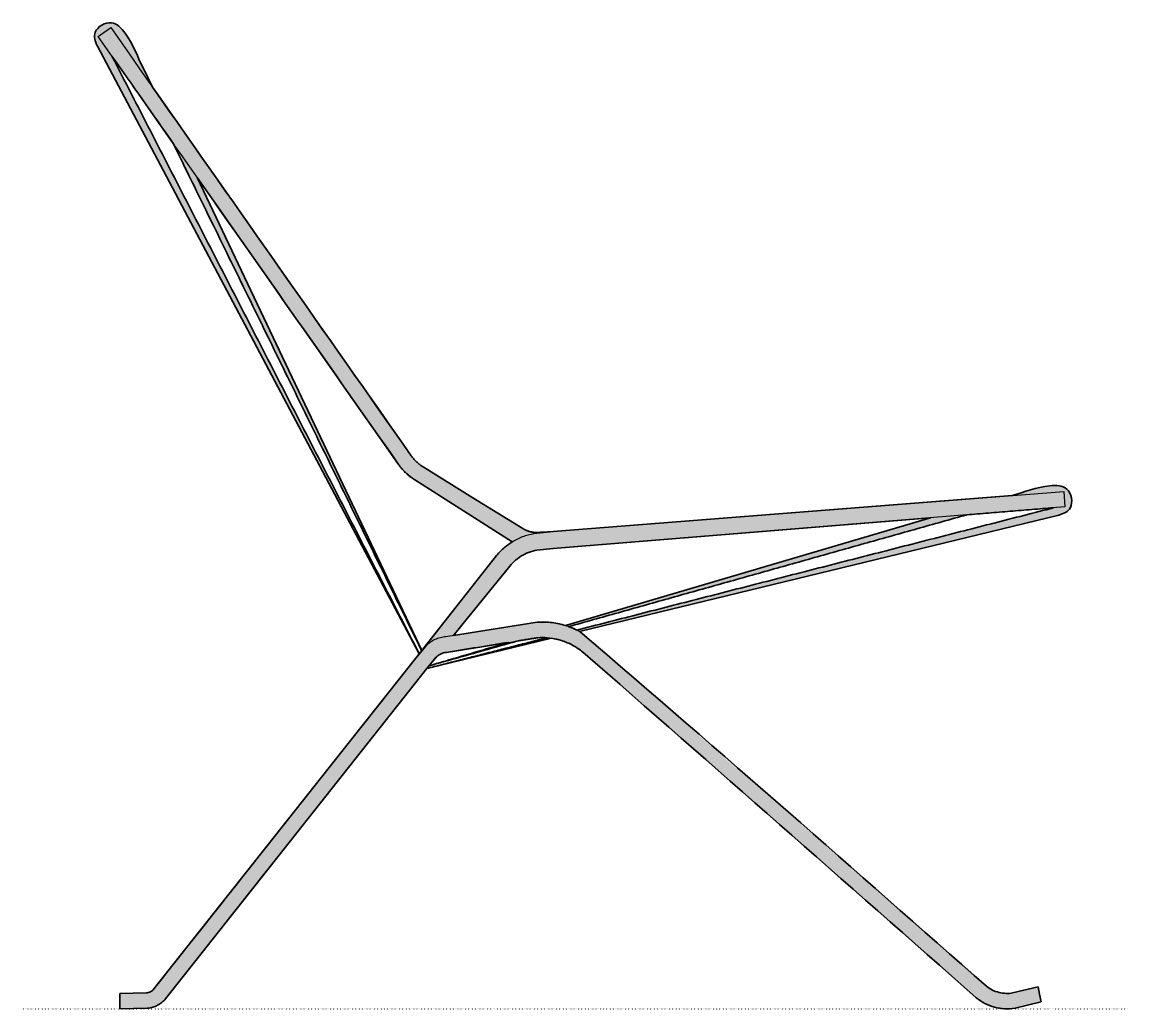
# Model space of a CAD drawing. Header units: millimetres. Extents: x 0 to 1866, y -1115 to 739.
# Drawn here: x 1037 to 1866, y 0 to 739 of the extents above; entities that cross this region are included whole.
import ezdxf

# ---------------------------------------------------------------- set-up
doc = ezdxf.new("R2010")
doc.units = ezdxf.units.MM
doc.linetypes.add('Dots', pattern=[1, 0, -1])
doc.layers.add('Blocks', color=7, linetype='Continuous')
doc.layers.add('Blocks$Fill', color=7, linetype='Continuous', true_color=0xffffff)
for name, color, linetype, lineweight, true_color in [('Blocks$Inner', 7, 'Continuous', 25, 0x007f00), ('Blocks$Outline', 7, 'Continuous', 35, 0xff3f3f), ('Groud', 7, 'Dots', 25, 0x243775)]:
    doc.layers.add(name, color=color, linetype=linetype, lineweight=lineweight, true_color=true_color)

# ---------------------------------------------------------------- blocks, each defined once
blk = doc.blocks.new('PK25 Lounge Chair SIde')
at = {"layer": 'Blocks$Fill'}
h = blk.add_hatch(color=256, dxfattribs=at)
h.paths.add_polyline_path([(742.08, 384.47), (398, 357.62), (389.36, 356.99), (388.88, 356.92), (388.4, 356.86), (387.92, 356.82), (387.44, 356.78), (386.96, 356.76), (386.48, 356.75), (386, 356.75), (385.52, 356.75), (385.05, 356.77), (384.57, 356.8), (384.1, 356.84), (383.63, 356.9), (383.17, 356.96), (382.71, 357.03), (382.25, 357.11), (381.79, 357.2), (381.34, 357.3), (380.9, 357.4), (380.46, 357.52), (380.02, 357.65), (379.59, 357.78), (379.17, 357.92), (378.75, 358.07), (378.33, 358.23), (377.93, 358.39), (377.53, 358.57), (377.13, 358.75), (376.75, 358.93), (376.36, 359.12), (375.99, 359.32), (375.62, 359.52), (375.27, 359.73), (337.9, 382.84), (300.53, 405.96), (299.89, 406.36), (299.25, 406.79), (298.63, 407.23), (298.02, 407.69), (297.41, 408.16), (296.82, 408.65), (296.24, 409.15), (295.68, 409.67), (295.12, 410.2), (294.58, 410.75), (294.06, 411.3), (293.55, 411.87), (293.05, 412.46), (292.57, 413.05), (292.11, 413.65), (291.66, 414.27), (97.71, 690.51), (90.63, 705.02), (82.98, 721.32), (82.13, 722.95), (81.24, 724.57), (80.3, 726.18), (79.31, 727.78), (78.26, 729.36), (77.16, 730.94), (76.64, 731.64), (76.11, 732.34), (75.56, 733.02), (74.99, 733.69), (74.41, 734.33), (74.12, 734.65), (73.82, 734.95), (73.51, 735.25), (73.21, 735.54), (72.89, 735.83), (72.57, 736.1), (72.25, 736.36), (71.93, 736.61), (71.59, 736.85), (71.26, 737.08), (70.92, 737.3), (70.57, 737.51), (70.4, 737.6), (70.22, 737.7), (70.04, 737.79), (69.86, 737.87), (69.68, 737.96), (69.5, 738.04), (69.32, 738.11), (69.14, 738.19), (68.95, 738.25), (68.76, 738.32), (68.58, 738.38), (68.39, 738.43), (68.2, 738.49), (68, 738.53), (67.81, 738.58), (67.61, 738.62), (67.42, 738.65), (67.22, 738.68), (67.02, 738.71), (66.82, 738.73), (66.6, 738.74), (66.38, 738.75), (66.16, 738.76), (65.94, 738.76), (65.71, 738.76), (65.49, 738.75), (65.26, 738.73), (65.03, 738.71), (64.8, 738.69), (64.57, 738.66), (64.35, 738.62), (64.12, 738.58), (63.89, 738.54), (63.66, 738.49), (63.43, 738.43), (63.2, 738.37), (62.97, 738.31), (62.74, 738.24), (62.51, 738.17), (62.28, 738.09), (62.05, 738.01), (61.83, 737.93), (61.38, 737.75), (60.94, 737.55), (60.5, 737.34), (60.07, 737.11), (59.64, 736.87), (59.23, 736.61), (58.83, 736.34), (58.43, 736.06), (58.24, 735.92), (58.05, 735.77), (57.87, 735.62), (57.68, 735.47), (57.5, 735.31), (57.33, 735.15), (57.16, 734.99), (56.99, 734.83), (56.83, 734.66), (56.67, 734.49), (56.51, 734.32), (56.36, 734.15), (56.21, 733.97), (56.07, 733.79), (55.93, 733.61), (55.8, 733.43), (55.67, 733.25), (55.55, 733.06), (55.43, 732.88), (55.32, 732.69), (55.22, 732.5), (55.12, 732.31), (55.02, 732.11), (54.93, 731.92), (54.85, 731.72), (54.77, 731.52), (54.72, 731.37), (54.66, 731.22), (54.62, 731.07), (54.57, 730.91), (54.53, 730.76), (54.49, 730.61), (54.46, 730.45), (54.43, 730.29), (54.4, 730.14), (54.38, 729.98), (54.36, 729.82), (54.34, 729.67), (54.32, 729.51), (54.31, 729.35), (54.3, 729.19), (54.29, 729.03), (54.29, 728.71), (54.29, 728.39), (54.31, 728.06), (54.34, 727.74), (54.37, 727.41), (54.42, 727.08), (54.48, 726.76), (54.54, 726.43), (54.61, 726.1), (54.69, 725.77), (54.78, 725.44), (54.87, 725.11), (54.97, 724.78), (55.08, 724.45), (55.31, 723.79), (55.56, 723.14), (55.83, 722.49), (56.11, 721.84), (56.41, 721.2), (297.52, 265.93), (294.79, 262.49), (98.84, 14.92), (98.7, 14.76), (98.56, 14.6), (98.41, 14.45), (98.26, 14.3), (98.1, 14.15), (97.94, 14.01), (97.78, 13.87), (97.61, 13.73), (97.44, 13.6), (97.27, 13.47), (97.09, 13.34), (96.91, 13.22), (96.72, 13.11), (96.54, 12.99), (96.35, 12.89), (96.16, 12.78), (95.96, 12.68), (95.77, 12.59), (95.57, 12.5), (95.37, 12.42), (95.17, 12.34), (94.96, 12.26), (94.76, 12.19), (94.55, 12.13), (94.37, 12.07), (94.19, 12.02), (94, 11.98), (93.82, 11.94), (93.64, 11.9), (93.47, 11.87), (93.29, 11.84), (93.12, 11.82), (73.12, 11.5), (73.22, 5.75), (73.32, 0), (93.61, 0.32), (93.87, 0.32), (94.13, 0.35), (94.61, 0.41), (95.09, 0.48), (95.57, 0.56), (96.04, 0.65), (96.51, 0.75), (96.98, 0.86), (97.45, 0.99), (97.91, 1.12), (98.38, 1.27), (98.84, 1.43), (99.3, 1.6), (99.76, 1.78), (100.21, 1.97), (100.66, 2.18), (101.1, 2.39), (101.54, 2.61), (101.97, 2.85), (102.39, 3.09), (102.81, 3.34), (103.23, 3.61), (103.63, 3.88), (104.03, 4.17), (104.43, 4.46), (104.82, 4.76), (105.19, 5.07), (105.55, 5.38), (105.91, 5.7), (106.26, 6.03), (106.6, 6.37), (106.94, 6.72), (107.27, 7.07), (107.58, 7.44), (303.38, 254.86), (305.02, 256.88), (309.9, 262.84), (310.09, 263.06), (310.29, 263.26), (310.5, 263.47), (310.71, 263.67), (310.92, 263.86), (311.14, 264.05), (311.36, 264.24), (311.59, 264.42), (311.82, 264.6), (312.06, 264.77), (312.3, 264.94), (312.55, 265.1), (312.8, 265.25), (313.06, 265.4), (313.31, 265.54), (313.57, 265.68), (313.84, 265.81), (314.11, 265.93), (314.38, 266.05), (314.65, 266.16), (314.92, 266.27), (315.2, 266.37), (315.48, 266.46), (315.76, 266.54), (316.04, 266.62), (316.32, 266.69), (316.6, 266.76), (316.89, 266.82), (317.17, 266.87), (317.46, 266.91), (317.74, 266.95), (318.03, 266.98), (364.69, 274.49), (305.02, 256.88), (371.87, 275.65), (386.5, 278), (387.36, 278.05), (388.23, 278.08), (389.1, 278.1), (389.97, 278.11), (390.84, 278.09), (391.71, 278.06), (392.58, 278.02), (393.45, 277.96), (303.38, 254.86), (396.92, 277.56), (397.87, 277.41), (398.81, 277.24), (399.74, 277.05), (400.68, 276.84), (401.6, 276.62), (402.53, 276.37), (403.45, 276.11), (404.36, 275.83), (405.44, 275.47), (406.52, 275.09), (407.58, 274.68), (408.64, 274.24), (409.68, 273.78), (410.72, 273.3), (411.74, 272.79), (412.75, 272.26), (413.73, 271.71), (414.7, 271.14), (415.65, 270.54), (416.6, 269.92), (417.54, 269.28), (418.47, 268.61), (419.39, 267.91), (420.31, 267.18), (715.2, 8.25), (715.94, 7.65), (716.7, 7.07), (717.47, 6.52), (718.26, 5.98), (719.06, 5.47), (719.88, 4.97), (720.71, 4.5), (721.55, 4.05), (722.43, 3.61), (723.32, 3.19), (724.22, 2.8), (725.14, 2.43), (726.06, 2.09), (726.99, 1.77), (727.93, 1.48), (728.88, 1.21), (729.83, 0.97), (730.79, 0.75), (731.76, 0.57), (732.73, 0.4), (733.7, 0.27), (734.68, 0.16), (735.66, 0.08), (736.65, 0.02), (737.61, -0.01), (738.57, -0.01), (739.53, 0.01), (740.49, 0.06), (741.45, 0.13), (742.41, 0.23), (743.36, 0.36), (744.31, 0.51), (763.73, 5.24), (762.63, 10.88), (761.53, 16.53), (742.46, 11.86), (741.84, 11.76), (741.22, 11.67), (740.61, 11.6), (740, 11.55), (739.4, 11.51), (738.79, 11.49), (738.19, 11.48), (737.6, 11.49), (736.92, 11.51), (736.25, 11.56), (735.59, 11.62), (734.92, 11.7), (734.26, 11.8), (733.59, 11.91), (732.94, 12.05), (732.28, 12.2), (731.63, 12.37), (730.99, 12.56), (730.35, 12.76), (729.72, 12.98), (729.09, 13.22), (728.47, 13.48), (727.85, 13.75), (727.25, 14.04), (726.66, 14.34), (726.09, 14.66), (725.52, 14.99), (724.96, 15.33), (724.42, 15.69), (723.88, 16.06), (723.35, 16.45), (722.83, 16.85), (418.38, 282.33), (417.81, 282.63), (776.96, 369.78), (777.64, 369.99), (778.31, 370.21), (778.97, 370.45), (779.63, 370.7), (780.27, 370.97), (780.59, 371.11), (780.9, 371.25), (781.21, 371.4), (781.51, 371.56), (781.81, 371.72), (782.1, 371.88), (782.39, 372.05), (782.67, 372.23), (782.94, 372.42), (783.21, 372.61), (783.47, 372.8), (783.72, 373.01), (783.97, 373.22), (784.2, 373.43), (784.32, 373.55), (784.43, 373.66), (784.54, 373.77), (784.65, 373.89), (784.75, 374.01), (784.85, 374.13), (784.96, 374.25), (785.05, 374.38), (785.15, 374.51), (785.24, 374.64), (785.33, 374.77), (785.42, 374.9), (785.5, 375.04), (785.59, 375.17), (785.66, 375.31), (785.74, 375.45), (785.84, 375.64), (785.93, 375.84), (786.01, 376.03), (786.09, 376.23), (786.17, 376.44), (786.24, 376.64), (786.31, 376.85), (786.37, 377.06), (786.42, 377.28), (786.47, 377.5), (786.52, 377.72), (786.56, 377.94), (786.6, 378.16), (786.63, 378.39), (786.66, 378.62), (786.69, 378.85), (786.7, 379.08), (786.72, 379.31), (786.73, 379.55), (786.74, 379.78), (786.74, 380.02), (786.73, 380.25), (786.73, 380.49), (786.71, 380.73), (786.7, 380.97), (786.68, 381.21), (786.63, 381.69), (786.56, 382.17), (786.47, 382.65), (786.37, 383.13), (786.25, 383.6), (786.11, 384.07), (785.97, 384.53), (785.8, 384.99), (785.71, 385.21), (785.62, 385.43), (785.53, 385.65), (785.43, 385.87), (785.33, 386.09), (785.22, 386.3), (785.11, 386.51), (785, 386.72), (784.88, 386.92), (784.76, 387.12), (784.64, 387.32), (784.51, 387.52), (784.38, 387.71), (784.25, 387.89), (784.11, 388.08), (783.97, 388.25), (783.83, 388.43), (783.68, 388.6), (783.53, 388.77), (783.38, 388.93), (783.22, 389.08), (783.06, 389.24), (782.91, 389.37), (782.76, 389.5), (782.61, 389.63), (782.45, 389.75), (782.29, 389.87), (782.13, 389.99), (781.97, 390.1), (781.8, 390.21), (781.63, 390.31), (781.46, 390.41), (781.29, 390.51), (781.12, 390.6), (780.94, 390.69), (780.76, 390.77), (780.58, 390.86), (780.4, 390.93), (780.22, 391.01), (780.03, 391.08), (779.84, 391.15), (779.65, 391.21), (779.27, 391.34), (778.88, 391.44), (778.48, 391.54), (778.08, 391.63), (777.68, 391.7), (777.27, 391.77), (776.85, 391.82), (776.43, 391.87), (776.01, 391.9), (775.58, 391.93), (775.16, 391.95), (774.73, 391.96), (773.86, 391.96), (772.99, 391.94), (772.11, 391.89), (771.24, 391.82), (770.37, 391.74), (768.45, 391.51), (766.57, 391.23), (764.72, 390.9), (762.9, 390.52), (761.1, 390.11), (759.32, 389.66)], flags=0)
h.paths.add_polyline_path([(67.36, 713.72), (113.1, 648.57), (299.41, 268.33), (297.62, 266.06)], flags=0)
h.paths.add_polyline_path([(131.21, 622.78), (282.23, 407.67), (282.85, 406.83), (283.48, 406), (284.14, 405.18), (284.82, 404.38), (285.52, 403.6), (286.24, 402.83), (286.98, 402.08), (287.74, 401.35), (288.52, 400.63), (289.31, 399.94), (290.12, 399.27), (290.95, 398.62), (291.79, 397.99), (292.64, 397.38), (293.51, 396.79), (294.39, 396.23), (330.77, 373.02), (367.23, 349.76), (366.52, 349.31), (365.82, 348.85), (365.13, 348.37), (364.45, 347.88), (363.77, 347.39), (363.1, 346.87), (362.45, 346.35), (361.8, 345.82), (360.97, 345.1), (360.16, 344.37), (359.37, 343.62), (358.59, 342.85), (357.83, 342.06), (357.09, 341.26), (356.37, 340.43), (355.67, 339.59), (325.23, 301.04), (299.52, 268.47)], flags=0)
h.paths.add_polyline_path([(415.76, 283.68), (414.26, 284.39), (412.75, 285.05), (411.21, 285.68), (409.66, 286.26), (708.02, 370.03), (773.19, 375.33)], flags=0)
h.paths.add_polyline_path([(407.26, 287.06), (406.03, 287.42), (404.79, 287.77), (403.54, 288.08), (402.29, 288.37), (401.04, 288.63), (399.77, 288.86), (398.51, 289.07), (397.23, 289.25), (395.85, 289.41), (394.47, 289.54), (393.09, 289.64), (391.7, 289.71), (390.31, 289.74), (388.92, 289.75), (387.53, 289.72), (386.15, 289.65), (323.38, 279.55), (333.92, 292.57), (364.47, 330.28), (364.95, 330.91), (365.45, 331.54), (365.96, 332.15), (366.48, 332.75), (367.02, 333.34), (367.57, 333.91), (368.14, 334.48), (368.71, 335.03), (369.32, 335.57), (369.93, 336.1), (370.56, 336.62), (371.2, 337.12), (371.85, 337.6), (372.51, 338.07), (373.18, 338.53), (373.87, 338.96), (374.56, 339.39), (375.26, 339.79), (375.98, 340.18), (376.7, 340.55), (377.43, 340.9), (378.17, 341.24), (378.91, 341.56), (379.67, 341.86), (380.42, 342.14), (381.17, 342.4), (381.93, 342.64), (382.69, 342.86), (383.46, 343.07), (384.24, 343.26), (385.02, 343.43), (385.8, 343.58), (398.04, 344.81), (680.83, 367.82)], flags=0)
at = {"layer": 'Blocks$Inner'}
for p, q in [((57.01, 728.47), (66.42, 735.08)), ((297.52, 265.93), (56.41, 721.2)), ((67.36, 713.72), (297.62, 266.06)), ((113.1, 648.57), (299.41, 268.33)), ((131.21, 622.78), (299.52, 268.47)), ((773.19, 375.33), (415.68, 283.66)), ((680.83, 367.82), (407.1, 287.01)), ((708.02, 370.03), (409.52, 286.22)), ((417.75, 282.62), (776.96, 369.78)), ((400.79, 345.05), (400.92, 345.06)), ((386.15, 289.65), (317.68, 278.63)), ((318.03, 266.98), (386.5, 278)), ((302.56, 271.61), (294.79, 262.49)), ((303.38, 254.86), (309.9, 262.84))]:
    blk.add_line(p, q, dxfattribs=at)
for points in [[(300.53, 405.96), (337.9, 382.84), (375.27, 359.73)], [(367.23, 349.76), (330.77, 373.02), (294.39, 396.23)], [(385.76, 356.39), (398, 357.62), (780.7, 387.49), (781.57, 376.02), (398.04, 344.81), (385.8, 343.58)], [(389.36, 356.99), (398, 357.62)], [(294.79, 262.49), (325.23, 301.04), (355.67, 339.59)], [(364.47, 330.28), (333.92, 292.57), (323.38, 279.55)], [(393.45, 277.96), (303.38, 254.86), (396.92, 277.56)], [(364.69, 274.49), (305.02, 256.88), (371.87, 275.65)], [(93.12, 11.82), (73.12, 11.5), (73.22, 5.75), (73.32, 0), (93.61, 0.32), (93.87, 0.32), (94.13, 0.35)], [(744.31, 0.51), (763.73, 5.24), (762.63, 10.88), (761.53, 16.53), (742.46, 11.86)]]:
    blk.add_lwpolyline(points, dxfattribs=at)
for points, knots in [([(56.41, 721.2), (54.81, 724.6), (51.92, 733.16), (67.52, 742.28), (81.79, 726.62), (86.44, 713.58), (90.62, 705.02), (90.62, 705.02), (90.63, 705.02), (90.63, 705.02)], [515.174429, 515.174429, 515.174429, 515.174429, 525.879667, 539.918907, 552.860743, 581.622481, 581.622481, 581.622481, 581.630187, 581.630187, 581.630187, 581.630187]), ([(776.96, 369.78), (780.55, 370.87), (788.86, 374.42), (785.24, 392.13), (764.06, 392.31), (751.25, 387.07), (742.08, 384.47)], [369.641106, 369.641106, 369.641106, 369.641106, 380.346344, 394.385584, 407.32742, 436.089158, 436.089158, 436.089158, 436.089158]), ([(355.67, 339.59), (357.51, 341.85), (361.66, 346.06), (368.97, 351.11), (377.11, 354.69), (382.87, 356.01), (385.76, 356.39)], [-42.828244, -42.828244, -42.828244, -42.828244, -35.265539, -27.566019, -19.8665, -12.303794, -12.303794, -12.303794, -12.303794]), ([(385.8, 343.58), (383.71, 343.2), (379.56, 342.03), (373.76, 339.14), (368.61, 335.2), (365.73, 331.99), (364.47, 330.28)], [792.471159, 792.471159, 792.471159, 792.471159, 800.033865, 807.733384, 815.432903, 822.995609, 822.995609, 822.995609, 822.995609]), ([(418.38, 282.33), (415.15, 284.11), (408.28, 287.1), (397.35, 289.59), (389.84, 289.86), (386.15, 289.65)], [1105.825518, 1105.825518, 1105.825518, 1105.825518, 1115.82592, 1126.043559, 1136.081941, 1136.081941, 1136.081941, 1136.081941]), ([(317.68, 278.63), (316.27, 278.54), (313.43, 278.1), (309.36, 276.64), (305.66, 274.47), (303.52, 272.61), (302.56, 271.61)], [1205.42621, 1205.42621, 1205.42621, 1205.42621, 1208.803653, 1212.241153, 1215.678653, 1218.969955, 1218.969955, 1218.969955, 1218.969955]), ([(386.5, 278), (389.48, 278.2), (395.54, 278.04), (404.45, 276.1), (412.84, 272.53), (417.87, 269.16), (420.31, 267.18)], [2021.217648, 2021.217648, 2021.217648, 2021.217648, 2031.25603, 2041.473669, 2051.691309, 2061.729691, 2061.729691, 2061.729691, 2061.729691]), ([(309.9, 262.84), (310.41, 263.42), (311.55, 264.49), (313.54, 265.75), (315.73, 266.61), (317.26, 266.91), (318.03, 266.98)], [1938.243493, 1938.243493, 1938.243493, 1938.243493, 1941.620936, 1945.058436, 1948.495936, 1951.873379, 1951.873379, 1951.873379, 1951.873379]), ([(742.46, 11.86), (740.79, 11.56), (737.4, 11.32), (732.24, 12.01), (727.2, 13.85), (724.2, 15.76), (722.83, 16.85)], [687.305345, 687.305345, 687.305345, 687.305345, 693.206699, 699.829919, 706.453138, 712.922817, 712.922817, 712.922817, 712.922817]), ([(98.84, 14.92), (98.47, 14.48), (97.64, 13.68), (96.18, 12.73), (94.64, 12.1), (93.57, 11.88), (93.12, 11.82)], [1546.96872, 1546.96872, 1546.96872, 1546.96872, 1549.753118, 1552.587978, 1555.422838, 1557.874349, 1557.874349, 1557.874349, 1557.874349]), ([(94.13, 0.35), (95.41, 0.49), (97.97, 1.01), (101.59, 2.5), (104.87, 4.65), (106.75, 6.46), (107.58, 7.44)], [1600.68715, 1600.68715, 1600.68715, 1600.68715, 1603.471548, 1606.306408, 1609.141268, 1611.925666, 1611.925666, 1611.925666, 1611.925666]), ([(715.2, 8.25), (717.16, 6.63), (721.49, 3.76), (728.8, 0.93), (736.57, -0.26), (741.78, 0.07), (744.31, 0.51)], [2454.501773, 2454.501773, 2454.501773, 2454.501773, 2460.916415, 2467.539634, 2474.162853, 2480.632533, 2480.632533, 2480.632533, 2480.632533])]:
    blk.add_open_spline(points, degree=3, knots=knots, dxfattribs=at)
for points in [[(66.42, 735.08), (141.5, 628.14), (216.58, 521.2), (291.66, 414.27)], [(282.23, 407.67), (207.16, 514.6), (132.09, 621.53), (57.01, 728.47)], [(90.63, 705.02), (92.99, 700.18), (95.35, 695.34), (97.71, 690.51)], [(722.83, 16.85), (624.57, 103.42), (526.31, 190), (418.38, 282.33)], [(420.31, 267.18), (518.53, 181.54), (616.76, 94.99), (715.2, 8.25)], [(294.79, 262.49), (229.48, 179.96), (164.16, 97.44), (98.84, 14.92)], [(107.58, 7.44), (172.85, 89.91), (238.11, 172.39), (303.38, 254.86)]]:
    blk.add_open_spline(points, degree=3, dxfattribs=at)
for points, weights in [([(294.39, 396.23), (287.16, 400.73), (282.23, 407.67)], [1, 0.980312127561, 1]), ([(291.66, 414.27), (295.26, 409.22), (300.53, 405.96)], [1, 0.980312127562, 1]), ([(375.27, 359.73), (381.82, 355.84), (389.36, 356.99)], [1, 0.868255613967, 0.855091513317])]:
    blk.add_rational_spline(points, weights, degree=2, dxfattribs=at)
at = {"layer": 'Blocks$Outline'}
for points in [[(56.41, 721.2), (297.52, 265.93)], [(97.71, 690.51), (90.63, 705.02)], [(299.52, 268.47), (131.21, 622.78)], [(337.9, 382.84), (300.53, 405.96)], [(294.39, 396.23), (330.77, 373.02)], [(375.27, 359.73), (337.9, 382.84)], [(742.08, 384.47), (398, 357.62)], [(330.77, 373.02), (367.23, 349.76)], [(398.04, 344.81), (680.83, 367.82)], [(680.83, 367.82), (407.26, 287.06)], [(417.81, 282.63), (776.96, 369.78)], [(398, 357.62), (389.36, 356.99)], [(385.8, 343.58), (398.04, 344.81)], [(355.67, 339.59), (325.23, 301.04)], [(333.92, 292.57), (364.47, 330.28)], [(325.23, 301.04), (299.52, 268.47)], [(323.38, 279.55), (333.92, 292.57)], [(386.15, 289.65), (323.38, 279.55)], [(303.38, 254.86), (396.92, 277.56)], [(297.52, 265.93), (294.79, 262.49)], [(294.79, 262.49), (98.84, 14.92)], [(107.58, 7.44), (303.38, 254.86)], [(93.12, 11.82), (73.12, 11.5)], [(73.12, 11.5), (73.22, 5.75)], [(761.53, 16.53), (742.46, 11.86)], [(762.63, 10.88), (761.53, 16.53)], [(763.73, 5.24), (762.63, 10.88)], [(73.22, 5.75), (73.32, 0)], [(73.32, 0), (93.61, 0.32)], [(93.61, 0.32), (93.87, 0.32)], [(93.87, 0.32), (94.13, 0.35)], [(744.31, 0.51), (763.73, 5.24)]]:
    blk.add_lwpolyline(points, dxfattribs=at)
for points, knots in [([(90.63, 705.02), (90.63, 705.02), (90.62, 705.02), (90.62, 705.02), (86.44, 713.58), (81.79, 726.62), (67.52, 742.28), (51.92, 733.16), (54.81, 724.6), (56.41, 721.2)], [-581.630187, -581.630187, -581.630187, -581.630187, -581.622481, -581.622481, -581.622481, -552.860743, -539.918907, -525.879667, -515.174429, -515.174429, -515.174429, -515.174429]), ([(776.96, 369.78), (780.55, 370.87), (788.86, 374.42), (785.24, 392.13), (764.06, 392.31), (751.25, 387.07), (742.08, 384.47)], [369.641106, 369.641106, 369.641106, 369.641106, 380.346344, 394.385584, 407.32742, 436.089158, 436.089158, 436.089158, 436.089158]), ([(367.23, 349.76), (365.33, 348.58), (361.15, 345.54), (357.51, 341.85), (355.67, 339.59)], [29.452167, 29.452167, 29.452167, 29.452167, 35.265539, 42.828244, 42.828244, 42.828244, 42.828244]), ([(364.47, 330.28), (365.73, 331.99), (368.61, 335.2), (373.76, 339.14), (379.56, 342.03), (383.71, 343.2), (385.8, 343.58)], [-1660.77984, -1660.77984, -1660.77984, -1660.77984, -1653.217135, -1645.517615, -1637.818096, -1630.25539, -1630.25539, -1630.25539, -1630.25539]), ([(407.26, 287.06), (403.99, 288.07), (397, 289.6), (389.84, 289.86), (386.15, 289.65)], [-102.205815, -102.205815, -102.205815, -102.205815, -92.926396, -82.888013, -82.888013, -82.888013, -82.888013]), ([(396.92, 277.56), (399.44, 277.18), (404.91, 275.91), (412.84, 272.53), (417.87, 269.16), (420.31, 267.18)], [197.966098, 197.966098, 197.966098, 197.966098, 206.521866, 216.739506, 226.777888, 226.777888, 226.777888, 226.777888]), ([(309.9, 262.84), (310.41, 263.42), (311.55, 264.49), (313.54, 265.75), (315.73, 266.61), (317.26, 266.91), (318.03, 266.98)], [103.29169, 103.29169, 103.29169, 103.29169, 106.669132, 110.106633, 113.544133, 116.921575, 116.921575, 116.921575, 116.921575]), ([(742.46, 11.86), (740.79, 11.56), (737.4, 11.32), (732.24, 12.01), (727.2, 13.85), (724.2, 15.76), (722.83, 16.85)], [0, 0, 0, 0, 5.901354, 12.524573, 19.147792, 25.617472, 25.617472, 25.617472, 25.617472]), ([(98.84, 14.92), (98.47, 14.48), (97.64, 13.68), (96.18, 12.73), (94.64, 12.1), (93.57, 11.88), (93.12, 11.82)], [360.841945, 360.841945, 360.841945, 360.841945, 363.626344, 366.461204, 369.296063, 371.747575, 371.747575, 371.747575, 371.747575]), ([(94.13, 0.35), (95.41, 0.49), (97.97, 1.01), (101.59, 2.5), (104.87, 4.65), (106.75, 6.46), (107.58, 7.44)], [0.524607, 0.524607, 0.524607, 0.524607, 3.309005, 6.143865, 8.978725, 11.763123, 11.763123, 11.763123, 11.763123]), ([(715.2, 8.25), (717.16, 6.63), (721.49, 3.76), (728.8, 0.93), (736.57, -0.26), (741.78, 0.07), (744.31, 0.51)], [0, 0, 0, 0, 6.414641, 13.037861, 19.66108, 26.130759, 26.130759, 26.130759, 26.130759])]:
    blk.add_open_spline(points, degree=3, knots=knots, dxfattribs=at)
for points, degree in [([(67.36, 713.72), (82.61, 692), (97.86, 670.29), (113.1, 648.57)], 3), ([(297.62, 266.06), (67.36, 713.72)], 1), ([(291.66, 414.27), (227.01, 506.34), (162.36, 598.43), (97.71, 690.51)], 3), ([(113.1, 648.57), (299.41, 268.33)], 1), ([(131.21, 622.78), (181.55, 551.08), (231.9, 479.37), (282.23, 407.67)], 3), ([(773.19, 375.33), (415.76, 283.68)], 1), ([(708.02, 370.03), (773.19, 375.33)], 1), ([(409.66, 286.26), (708.02, 370.03)], 1), ([(415.76, 283.68), (413.78, 284.65), (411.74, 285.51), (409.66, 286.26)], 3), ([(418.38, 282.33), (418.19, 282.43), (418, 282.53), (417.81, 282.63)], 3), ([(722.83, 16.85), (624.57, 103.42), (526.31, 190), (418.38, 282.33)], 3), ([(393.45, 277.96), (303.38, 254.86)], 1), ([(305.02, 256.88), (371.87, 275.65)], 1), ([(364.69, 274.49), (305.02, 256.88)], 1), ([(318.03, 266.98), (364.69, 274.49)], 1), ([(371.87, 275.65), (386.5, 278)], 1), ([(386.5, 278), (388.81, 278.15), (391.14, 278.14), (393.45, 277.96)], 3), ([(299.41, 268.33), (297.62, 266.06)], 1), ([(420.31, 267.18), (518.53, 181.54), (616.76, 94.99), (715.2, 8.25)], 3), ([(305.02, 256.88), (309.9, 262.84)], 1), ([(303.38, 254.86), (305.02, 256.88)], 1)]:
    blk.add_open_spline(points, degree=degree, dxfattribs=at)
for points, weights in [([(282.23, 407.67), (287.16, 400.73), (294.39, 396.23)], [1, 0.980312127561, 1]), ([(300.53, 405.96), (295.26, 409.22), (291.66, 414.27)], [1, 0.980312127562, 1]), ([(389.36, 356.99), (381.82, 355.84), (375.27, 359.73)], [0.855091513317, 0.868255613967, 1])]:
    blk.add_rational_spline(points, weights, degree=2, dxfattribs=at)

msp = doc.modelspace()

# ---------------------------------------------------------------- linework, layer by layer
at = {"layer": 'Groud'}
msp.add_lwpolyline([(1037.4, 0), (1866.23, 0)], dxfattribs=at)

# ---------------------------------------------------------------- block references
at = {"layer": 'Blocks'}
msp.add_blockref('PK25 Lounge Chair SIde', (1037.4, 0), dxfattribs=at)

doc.saveas('drawing.dxf')
